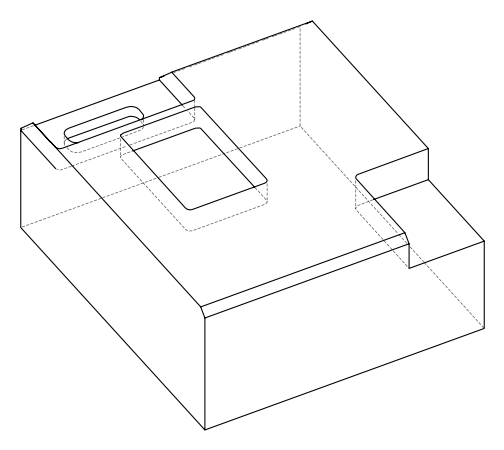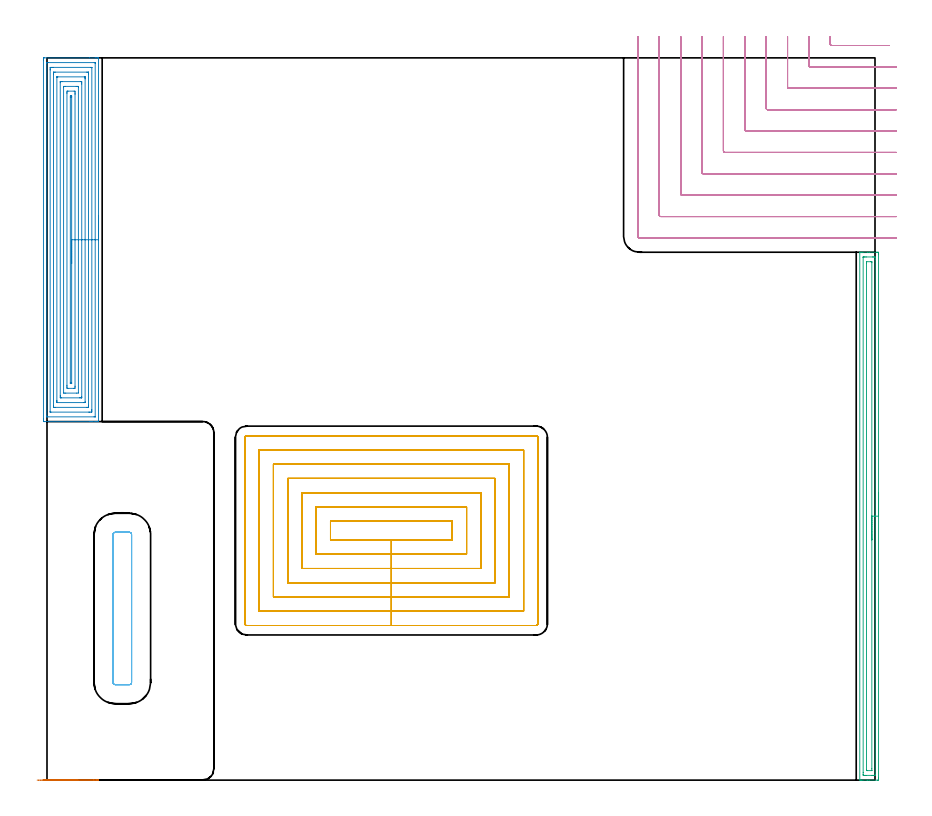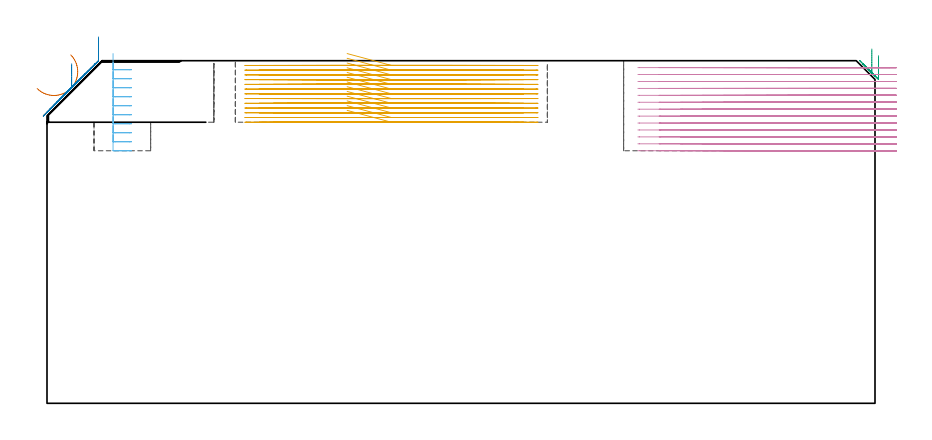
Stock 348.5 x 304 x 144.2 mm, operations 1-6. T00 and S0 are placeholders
(PLAN: 7 operations, 4 tool changes, 188.1 min)
(1 AREA_MILL | FG_CHAMFER_SURFACE | UGT0205_001 | 0.39 min | 2230 mm3)
(2 AREA_MILL_1 | FG_CHAMFER_SURFACE_1 | UGT0205_001 | 11.27 min | 43400 mm3)
(3 AREA_MILL_2 | FG_CHAMFER_SURFACE_2 | UGT0205_001 | 5.55 min | 7089 mm3)
(4 MILL_CORNER_NOTCH_RECTANGULAR | CORNER_NOTCH_RECTANGULAR | NXT0201_011 | Follow Part, ap 3, ae 75% | 32.56 min | 327506 mm3)
(5 MILL_RECTANGULAR_POCKET | POCKET_RECTANGULAR_STRAIGHT | NXT0201_009 | Follow Part, ap 2, ae 75% | 49.74 min | 298494 mm3)
(6 MILL_RECTANGULAR_POCKET_1 | POCKET_RECTANGULAR_STRAIGHT_1 | UGT0201_010 | Follow Part, ap 4, ae 75% | 3.94 min | 69637 mm3)
(7 MILL_SLOT | SLOT_PARTIAL_RECTANGULAR | NXT0201_009 | Follow Part, ap 2, ae 75% | 84.67 min | 221988 mm3)
(TOOL UGT0205_001 | Chamfer Mill 20 x 3 x 45 deg. | D20 FL50 Z2)
(TOOL NXT0201_011 | ENDMILL 12mm [2P460-1200-NA 1630] | D12 FL38 Z6)
(TOOL NXT0201_009 | ENDMILL 8mm [2P460-0800-NA 1630] | D8 FL26 Z6)
(TOOL UGT0201_010 | End Mill 16 mm | D16 FL22 Z2)
(OP 1 AREA_MILL)
G17 G21 G94 G90
T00 M6
G54
G17 G0 G90 X9.995 Y0.001 S1061 M3
G43 Z154.2 H0
Z146.636
G94 G1 X10.585 Z145.993 F250.
X11.116 Z145.301
X11.584 Z144.565
X11.987 Z143.791
X12.321 Z142.985
X12.583 Z142.153
X12.772 Z141.302
X12.886 Z140.437
X12.924 Z139.565
X12.886 Z138.694
X12.772 Z137.829
X12.583 Z136.977
X12.321 Z136.145
X11.987 Z135.339
X11.584 Z134.565
X11.116 Z133.829
X10.584 Z133.137
X9.995 Z132.494
X-1.197 Z121.302
X-1.351 Y0.011 Z121.148
X-1.356 Z121.143
X-1.482 Y0.05 Z121.018
X-1.599 Y0.096 Z120.9
X-1.09 Y0.1 Z121.409
X20.84 Z143.338
X21.652 Z144.149
X21.681 Y0.05 Z144.178
X21.67 Y0.031 Z144.167
X21.652 Y0.01 Z144.149
X21.39 Y0. Z143.887
X19.656 Z142.156
X9.995 Y0.001 Z132.494
X9.352 Z131.905
X8.66 Z131.374
X7.924 Z130.905
X7.15 Z130.502
X6.344 Z130.168
X5.512 Z129.906
X4.661 Z129.717
X3.796 Z129.603
X2.924 Z129.565
X2.052 Z129.603
X1.188 Z129.717
X0.336 Z129.906
X-0.496 Z130.168
X-1.302 Y0.002 Z130.502
X-2.076 Z130.905
X-2.812 Z131.374
X-3.504 Z131.905
X-4.147 Z132.494
G0 Z154.2
M5
M2
(OP 2 AREA_MILL_1)
G17 G21 G94 G90
T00 M6
G54
G17 G0 G90 X21.7 Y237.45 S1061 M3
G43 Z154.2 H0
G94 G1 Y237.412 Z153.328 F250.
Y237.298 Z152.463
Y237.109 Z151.612
Y236.847 Z150.78
Y236.513 Z149.974
Y236.11 Z149.2
Y235.642 Z148.464
Y235.11 Z147.772
Y234.521 Z147.129
Y233.878 Z146.539
Y233.186 Z146.008
Y232.45 Z145.54
Y231.676 Z145.137
Y230.87 Z144.803
Y230.038 Z144.541
Y229.187 Z144.352
Y228.322 Z144.238
Y227.45 Z144.2
Y151.071
X21.697 Y150.91 Z144.188
X21.672 Y150.908 Z144.163
X21.302 Y150.9 Z143.801
X20.972 Z143.471
X20.293 Z142.788
X19.068 Z141.565
X18.521 Z141.015
X17.908 Z140.403
X-0.98 Y150.901 Z121.518
X-1.195 Y150.903 Z121.302
X-1.492 Y150.908 Z121.006
X-1.495 Y150.999 Z121.003
X-1.499 Y151.518 Z121.001
X-1.5 Y152.042 Z121.
Y303.014
X-1.499 Y303.382 Z121.001
X-1.495 Y303.901 Z121.003
X-1.492 Y303.992 Z121.006
X-0.98 Y304. Z121.518
X17.908 Z140.403
X20.293 Z142.788
X20.972 Z143.471
X21.302 Z143.801
X21.672 Y303.993 Z144.163
X21.697 Y303.99 Z144.188
X21.7 Y303.829 Z144.2
Y227.45
X20.286 Z142.786
X20.285 Y153.083 Z142.785
X20.284 Y152.972 Z142.784
X20.281 Y152.919 Z142.781
X20.28 Y152.912 Z142.78
X20.262 Y152.908 Z142.762
X20.209 Y152.905 Z142.709
X19.808 Y152.9 Z142.308
X0.307 Z122.807
X0.052 Y152.903 Z122.552
X-0.057 Y152.907 Z122.443
X-0.075 Y152.909 Z122.425
X-0.079 Y152.923 Z122.421
X-0.082 Y152.974 Z122.418
X-0.084 Y153.082 Z122.416
X-0.086 Y153.297 Z122.414
X-0.085 Y301.817 Z122.415
X-0.084 Y301.928 Z122.416
X-0.081 Y301.982 Z122.419
X-0.08 Y301.988 Z122.42
X-0.062 Y301.992 Z122.438
X-0.009 Y301.996 Z122.491
X0.392 Y302. Z122.892
X19.893 Z142.393
X20.148 Y301.997 Z142.648
X20.257 Y301.992 Z142.757
X20.275 Y301.99 Z142.775
X20.279 Y301.977 Z142.779
X20.282 Y301.926 Z142.782
X20.284 Y301.818 Z142.784
X20.286 Y301.603 Z142.786
Y227.45
X18.871 Z141.371
Y155.984
X18.87 Y155.632 Z141.37
X18.866 Y155.091 Z141.366
X18.864 Y154.923 Z141.364
X18.702 Y154.908 Z141.202
X18.521 Y154.904 Z141.021
X17.823 Y154.9 Z140.323
X17.634 Z140.134
X1.679 Y154.901 Z124.179
X1.49 Y154.905 Z123.99
X1.364 Y154.91 Z123.864
X1.334 Y154.915 Z123.834
X1.333 Y154.931 Z123.833
X1.331 Y154.973 Z123.831
X1.329 Y155.091 Z123.829
Y298.916
Y299.268
X1.333 Y299.809 Z123.833
X1.335 Y299.977 Z123.835
X1.498 Y299.992 Z123.998
X1.679 Y299.996 Z124.179
X2.377 Y300. Z124.877
X2.566 Z125.066
X18.521 Y299.999 Z141.021
X18.71 Y299.995 Z141.21
X18.835 Y299.99 Z141.335
X18.866 Y299.985 Z141.366
X18.867 Y299.969 Z141.367
X18.869 Y299.927 Z141.369
X18.871 Y299.809 Z141.371
Y227.45
X17.457 Z139.957
Y157.771
X17.453 Y157.06 Z139.953
X17.45 Y156.955 Z139.95
X17.444 Y156.91 Z139.944
X17.395 Y156.908 Z139.895
X17.18 Y156.904 Z139.68
X16.748 Y156.9 Z139.248
X3.43 Z125.93
X3.014 Y156.904 Z125.514
X2.806 Y156.908 Z125.306
X2.758 Y156.91 Z125.258
X2.75 Y156.939 Z125.25
X2.748 Y157.003 Z125.248
X2.743 Y157.592 Z125.243
Y297.129
X2.747 Y297.84 Z125.247
X2.75 Y297.945 Z125.25
X2.756 Y297.99 Z125.256
X2.804 Y297.992 Z125.304
X3.02 Y297.996 Z125.52
X3.452 Y298. Z125.952
X16.77 Z139.27
X17.186 Y297.996 Z139.686
X17.394 Y297.992 Z139.894
X17.442 Y297.99 Z139.942
X17.45 Y297.961 Z139.95
X17.452 Y297.897 Z139.952
X17.457 Y297.308 Z139.957
Y227.45
X16.043 Z138.543
Y159.191
X16.042 Y159.069 Z138.542
X16.039 Y158.972 Z138.539
X16.036 Y158.914 Z138.536
X16.023 Y158.91 Z138.523
X15.861 Y158.904 Z138.361
X15.627 Y158.901 Z138.127
X4.339 Z126.839
X4.245 Y158.903 Z126.745
X4.189 Y158.908 Z126.689
X4.164 Y158.912 Z126.664
X4.162 Y159.008 Z126.662
X4.158 Y159.374 Z126.658
X4.157 Y159.558 Z126.657
Y159.741
Y295.709
X4.158 Y295.831 Z126.658
X4.161 Y295.928 Z126.661
X4.164 Y295.986 Z126.664
X4.177 Y295.99 Z126.677
X4.339 Y295.996 Z126.839
X4.573 Y296. Z127.073
X15.861 Y295.999 Z138.361
X15.955 Y295.997 Z138.455
X16.011 Y295.992 Z138.511
X16.036 Y295.988 Z138.536
X16.038 Y295.892 Z138.538
X16.042 Y295.526 Z138.542
X16.043 Y295.342 Z138.543
Y295.159
Y227.45
X14.629 Z137.129
X14.628 Y161.344 Z137.128
X14.626 Y161.072 Z137.126
X14.624 Y160.937 Z137.124
X14.622 Y160.912 Z137.122
X14.592 Y160.907 Z137.092
X14.527 Y160.902 Z137.027
X14.089 Y160.901 Z136.589
X13.643 Y160.9 Z136.143
X6.111 Y160.901 Z128.611
X5.661 Y160.904 Z128.161
X5.587 Y160.91 Z128.087
X5.578 Y160.988 Z128.078
X5.575 Y161.344 Z128.075
X5.572 Y161.888 Z128.072
Y293.556
X5.573 Y293.828 Z128.073
X5.576 Y293.963 Z128.076
X5.578 Y293.989 Z128.078
X5.608 Y293.993 Z128.108
X5.673 Y293.998 Z128.173
X6.111 Y294. Z128.611
X6.557 Z129.057
X14.089 Y293.999 Z136.589
X14.538 Y293.996 Z137.038
X14.613 Y293.99 Z137.113
X14.622 Y293.912 Z137.122
X14.625 Y293.556 Z137.125
X14.628 Y293.012 Z137.128
X14.629 Y227.45 Z137.129
X13.215 Z135.715
X13.214 Y163.119 Z135.714
X13.202 Y162.91 Z135.702
X12.544 Y162.901 Z135.044
X7.884 Y162.9 Z130.384
X7.223 Y162.903 Z129.723
X6.998 Y162.91 Z129.498
X6.986 Y163.131 Z129.486
Y163.143
Y291.781
X6.998 Y291.99 Z129.498
X7.656 Y291.999 Z130.156
X12.316 Y292. Z134.816
X12.976 Y291.997 Z135.476
X13.202 Y291.99 Z135.702
X13.214 Y291.769 Z135.714
Y291.757
X13.215 Y227.45 Z135.715
X11.8 Z134.3
Y165.811
X11.799 Y165.439 Z134.299
X11.793 Y164.917 Z134.293
X11.446 Y164.9 Z133.946
X11.43 Z133.93
X8.77 Y164.901 Z131.27
X8.407 Y164.917 Z130.907
X8.402 Y165.289 Z130.902
X8.4 Y165.811 Z130.9
X8.399 Y166.185 Z130.899
X8.4 Y289.089 Z130.9
X8.401 Y289.461 Z130.901
X8.406 Y289.983 Z130.906
X8.753 Y290. Z131.253
X8.77 Z131.27
X11.43 Y289.999 Z133.93
X11.793 Y289.983 Z134.293
X11.798 Y289.611 Z134.298
X11.8 Y289.089 Z134.3
Y288.715
Y227.45
X10.386 Z132.886
X10.385 Y167.157 Z132.885
X10.384 Y167.01 Z132.884
X10.381 Y166.937 Z132.881
X10.378 Y166.91 Z132.878
X10.343 Y166.905 Z132.843
X9.837 Y166.91 Z132.337
X9.82 Y166.919 Z132.32
X9.818 Y166.947 Z132.318
X9.816 Y167.017 Z132.316
X9.814 Y167.158 Z132.314
Y167.439
Y287.303
X9.817 Y287.88 Z132.317
X9.819 Y287.96 Z132.319
X9.821 Y287.99 Z132.321
X9.857 Y287.994 Z132.357
X10.363 Y287.99 Z132.863
X10.38 Y287.981 Z132.88
X10.382 Y287.953 Z132.882
X10.384 Y287.883 Z132.884
X10.386 Y287.742 Z132.886
Y287.461
Y227.45
Y226.578 Z132.924
Y225.714 Z133.038
Y224.862 Z133.227
Y224.03 Z133.489
Y223.224 Z133.823
Y222.45 Z134.226
Y221.714 Z134.695
Y221.022 Z135.226
Y220.379 Z135.815
Y219.79 Z136.458
Y219.259 Z137.15
Y218.79 Z137.886
Y218.387 Z138.66
Y218.053 Z139.466
Y217.791 Z140.298
Y217.602 Z141.15
Y217.488 Z142.015
Y217.45 Z142.886
G0 Z154.2
M5
M2
(OP 3 AREA_MILL_2)
G17 G21 G94 G90
T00 M6
G54
G17 G0 G90 X350. Y121.1 S1061 M3
G43 Z154.2 H0
Z146.3
G94 G1 Y121.062 Z145.428 F250.
Y120.948 Z144.563
Y120.759 Z143.712
Y120.497 Z142.88
Y120.163 Z142.074
Y119.76 Z141.3
Y119.291 Z140.564
Y118.76 Z139.872
Y118.171 Z139.229
Y117.528 Z138.64
Y116.836 Z138.108
Y116.1 Z137.64
Y115.326 Z137.237
Y114.52 Z136.903
Y113.688 Z136.641
Y112.836 Z136.452
Y111.972 Z136.338
Y111.1 Z136.3
Y1.044
X349.999 Y0.588 Z136.301
X349.995 Y0.157 Z136.303
X349.991 Y0.01 Z136.305
X349.57 Y0. Z136.727
X346.05 Z140.244
X345.452 Z140.846
X345.17 Z141.127
X343.41 Z142.885
X342.847 Z143.452
X342.53 Z143.769
X342.374 Y0.001 Z143.925
X342.106 Y0.01 Z144.193
X342.1 Y0.143 Z144.2
Y222.057
X342.106 Y222.19 Z144.193
X342.376 Y222.2 Z143.923
X342.847 Z143.452
X343.41 Z142.885
X345.452 Z140.846
X346.047 Z140.247
X349.271 Z137.026
X349.57 Y222.196 Z136.727
X349.991 Y222.19 Z136.306
X349.995 Y222.042 Z136.303
X349.999 Y221.612 Z136.301
X350. Y221.176 Z136.3
Y111.1
X348.586 Z137.714
X348.585 Y2.174 Z137.715
X348.584 Y2.076 Z137.716
X348.582 Y2.028 Z137.718
X348.58 Y2.012 Z137.72
X348.541 Y2.01 Z137.759
X348.174 Y2.002 Z138.126
X347.81 Y2. Z138.49
X347.296 Z139.004
X344.656 Z141.644
X344.29 Y2.001 Z142.01
X343.773 Y2.004 Z142.527
X343.598 Y2.01 Z142.702
X343.521 Y2.026 Z142.779
X343.516 Y2.263 Z142.784
X343.515 Y2.371 Z142.785
X343.514 Y3.156 Z142.786
X343.515 Y220.026 Z142.785
X343.516 Y220.124 Z142.784
X343.519 Y220.172 Z142.781
X343.52 Y220.188 Z142.78
X343.559 Y220.19 Z142.741
X343.926 Y220.198 Z142.374
X344.29 Y220.199 Z142.01
X344.804 Y220.2 Z141.496
X347.444 Z138.856
X347.81 Y220.199 Z138.49
X348.327 Y220.196 Z137.973
X348.502 Y220.19 Z137.798
X348.579 Y220.174 Z137.721
X348.584 Y219.937 Z137.716
X348.585 Y219.829 Z137.715
X348.586 Y219.043 Z137.714
Y111.1
X347.172 Z139.128
Y4.8
X347.169 Y4.153 Z139.131
X347.167 Y4.032 Z139.133
X347.165 Y4.01 Z139.135
X347.131 Y4.005 Z139.169
X347.08 Y4.001 Z139.22
X345.321 Y4. Z140.979
X345.17 Y4.003 Z141.13
X345.019 Y4.009 Z141.281
X344.935 Y4.016 Z141.365
X344.932 Y4.072 Z141.368
X344.93 Y4.153 Z141.37
X344.929 Y4.398 Z141.371
Y217.4
X344.931 Y218.047 Z141.369
X344.933 Y218.168 Z141.367
X344.935 Y218.19 Z141.365
X344.969 Y218.195 Z141.331
X345.02 Y218.199 Z141.28
X346.779 Y218.2 Z139.521
X346.93 Y218.197 Z139.37
X347.081 Y218.19 Z139.219
X347.165 Y218.184 Z139.135
X347.168 Y218.128 Z139.132
X347.17 Y218.047 Z139.13
X347.171 Y217.802 Z139.129
X347.172 Y111.1 Z139.128
Y110.228 Z139.166
Y109.363 Z139.28
Y108.512 Z139.469
Y107.68 Z139.731
Y106.874 Z140.065
Y106.1 Z140.468
Y105.364 Z140.937
Y104.672 Z141.468
Y104.029 Z142.057
Y103.44 Z142.701
Y102.908 Z143.393
Y102.44 Z144.128
Y102.037 Z144.902
Y101.703 Z145.708
Y101.441 Z146.54
Y101.252 Z147.392
Y101.138 Z148.257
Y101.1 Z149.128
G0 Z154.2
M5
M2
(OP 4 MILL_CORNER_NOTCH_RECTANGULAR)
G17 G21 G94 G90
T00 M6
G54
G17 G0 G90 X329.7 Y313. S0 M3
G43 Z154.2 H1
Z141.285
G94 G1 Y310. F250.
Y309.794 F500.
G3 X330.294 Y309.2 R0.6
G1 X351.493
X354.493 F250.
G0 Z154.2
X320.7 Y313.
Z141.285
G1 Y310.
Y300.795 F500.
G3 X321.295 Y300.2 R0.6
G1 X330.294
X354.5
X357.5 F250.
G0 Z154.2
X311.7 Y313.
Z141.285
G1 Y310.
Y291.795 F500.
G3 X312.295 Y291.2 R0.6
G1 X321.295
X354.5
X357.5 F250.
G0 Z154.2
X302.7 Y313.
Z141.285
G1 Y310.
Y282.795 F500.
G3 X303.295 Y282.2 R0.6
G1 X312.295
X354.5
X357.5 F250.
G0 Z154.2
X293.7 Y313.
Z141.285
G1 Y310.
Y273.796 F500.
G3 X294.296 Y273.2 R0.6
G1 X303.295
X354.5
X357.5 Y273.199 F250.
G0 Z154.2
X284.7 Y313.
Z141.285
G1 Y310.
Y264.796 F500.
G3 X285.296 Y264.2 R0.6
G1 X294.296
X354.5
X357.5 Y264.199 F250.
G0 Z154.2
X275.7 Y313.
Z141.285
G1 Y310.
Y255.796 F500.
G3 X276.296 Y255.2 R0.6
G1 X285.296
X354.5
X357.5 Y255.199 F250.
G0 Z154.2
X266.7 Y313.
Z141.285
G1 Y310.
Y246.796 F500.
G3 X267.296 Y246.2 R0.6
G1 X276.296
X354.5
X357.5 Y246.199 F250.
G0 Z154.2
X257.7 Y313.
Z141.285
G1 Y310.
Y237.797 F500.
G3 X258.297 Y237.2 R0.6
G1 X267.296
X354.5
X357.5 Y237.197 F250.
G0 Z154.2
X248.7 Y313.
Z141.285
G1 Y310.
Y228.9 F500.
G3 X249.4 Y228.2 R0.7
G1 X354.492
X357.492 F250.
G0 Z154.2
X329.7 Y313.
Z138.369
G1 Y310.
Y309.794 F500.
G3 X330.294 Y309.2 R0.6
G1 X351.493
X354.493 F250.
G0 Z154.2
X320.7 Y313.
Z138.369
G1 Y310.
Y300.795 F500.
G3 X321.295 Y300.2 R0.6
G1 X354.5
X357.5 F250.
G0 Z154.2
X311.7 Y313.
Z138.369
G1 Y310.
Y291.795 F500.
G3 X312.295 Y291.2 R0.6
G1 X354.5
X357.5 F250.
G0 Z154.2
X302.7 Y313.
Z138.369
G1 Y310.
Y282.795 F500.
G3 X303.295 Y282.2 R0.6
G1 X354.5
X357.5 F250.
G0 Z154.2
X293.7 Y313.
Z138.369
G1 Y310.
Y273.796 F500.
G3 X294.296 Y273.2 R0.6
G1 X354.5
X357.5 F250.
G0 Z154.2
X284.7 Y313.
Z138.369
G1 Y310.
Y264.796 F500.
G3 X285.296 Y264.2 R0.6
G1 X354.5
X357.5 F250.
G0 Z154.2
X275.7 Y313.
Z138.369
G1 Y310.
Y255.796 F500.
G3 X276.296 Y255.2 R0.6
G1 X354.5
X357.5 F250.
G0 Z154.2
X266.7 Y313.
Z138.369
G1 Y310.
Y246.796 F500.
G3 X267.296 Y246.2 R0.6
G1 X354.5
X357.5 F250.
G0 Z154.2
X257.7 Y313.
Z138.369
G1 Y310.
Y237.797 F500.
G3 X258.297 Y237.2 R0.6
G1 X354.5
X357.5 F250.
G0 Z154.2
X248.7 Y313.
Z138.369
G1 Y310.
Y228.9 F500.
G3 X249.4 Y228.2 R0.7
G1 X354.5
X357.5 F250.
G0 Z154.2
X329.7 Y313.
Z135.454
G1 Y310.
Y309.794 F500.
G3 X330.294 Y309.2 R0.6
G1 X351.493
X354.493 F250.
G0 Z154.2
X320.7 Y313.
Z135.454
G1 Y310.
Y300.795 F500.
G3 X321.295 Y300.2 R0.6
G1 X354.5
X357.5 F250.
G0 Z154.2
X311.7 Y313.
Z135.454
G1 Y310.
Y291.795 F500.
G3 X312.295 Y291.2 R0.6
G1 X354.5
X357.5 F250.
G0 Z154.2
X302.7 Y313.
Z135.454
G1 Y310.
Y282.795 F500.
G3 X303.295 Y282.2 R0.6
G1 X354.5
X357.5 F250.
G0 Z154.2
X293.7 Y313.
Z135.454
G1 Y310.
Y273.796 F500.
G3 X294.296 Y273.2 R0.6
G1 X354.5
X357.5 F250.
G0 Z154.2
X284.7 Y313.
Z135.454
G1 Y310.
Y264.796 F500.
G3 X285.296 Y264.2 R0.6
G1 X354.5
X357.5 F250.
G0 Z154.2
X275.7 Y313.
Z135.454
G1 Y310.
Y255.796 F500.
G3 X276.296 Y255.2 R0.6
G1 X354.5
X357.5 F250.
G0 Z154.2
X266.7 Y313.
Z135.454
G1 Y310.
Y246.796 F500.
G3 X267.296 Y246.2 R0.6
G1 X354.5
X357.5 F250.
G0 Z154.2
X257.7 Y313.
Z135.454
G1 Y310.
Y237.797 F500.
G3 X258.297 Y237.2 R0.6
G1 X354.5
X357.5 F250.
G0 Z154.2
X248.7 Y313.
Z135.454
G1 Y310.
Y228.9 F500.
G3 X249.4 Y228.2 R0.7
G1 X354.5
X357.5 F250.
G0 Z154.2
X329.7 Y313.
Z132.538
G1 Y310.
Y309.794 F500.
G3 X330.294 Y309.2 R0.6
G1 X351.493
X354.493 F250.
G0 Z154.2
X320.7 Y313.
Z132.538
G1 Y310.
Y300.795 F500.
G3 X321.295 Y300.2 R0.6
G1 X354.5
X357.5 F250.
G0 Z154.2
X311.7 Y313.
Z132.538
G1 Y310.
Y291.795 F500.
G3 X312.295 Y291.2 R0.6
G1 X354.5
X357.5 F250.
G0 Z154.2
X302.7 Y313.
Z132.538
G1 Y310.
Y282.795 F500.
G3 X303.295 Y282.2 R0.6
G1 X354.5
X357.5 F250.
G0 Z154.2
X293.7 Y313.
Z132.538
G1 Y310.
Y273.796 F500.
G3 X294.296 Y273.2 R0.6
G1 X354.5
X357.5 F250.
G0 Z154.2
X284.7 Y313.
Z132.538
G1 Y310.
Y264.796 F500.
G3 X285.296 Y264.2 R0.6
G1 X354.5
X357.5 F250.
G0 Z154.2
X275.7 Y313.
Z132.538
G1 Y310.
Y255.796 F500.
G3 X276.296 Y255.2 R0.6
G1 X354.5
X357.5 F250.
G0 Z154.2
X266.7 Y313.
Z132.538
G1 Y310.
Y246.796 F500.
G3 X267.296 Y246.2 R0.6
G1 X354.5
X357.5 F250.
G0 Z154.2
X257.7 Y313.
Z132.538
G1 Y310.
Y237.797 F500.
G3 X258.297 Y237.2 R0.6
G1 X354.5
X357.5 F250.
G0 Z154.2
X248.7 Y313.
Z132.538
G1 Y310.
Y228.9 F500.
G3 X249.4 Y228.2 R0.7
G1 X354.5
X357.5 F250.
G0 Z154.2
X329.7 Y313.
Z129.623
G1 Y310.
Y309.794 F500.
G3 X330.294 Y309.2 R0.6
G1 X351.493
X354.493 F250.
G0 Z154.2
X320.7 Y313.
Z129.623
G1 Y310.
Y300.795 F500.
G3 X321.295 Y300.2 R0.6
G1 X354.5
X357.5 F250.
G0 Z154.2
X311.7 Y313.
Z129.623
G1 Y310.
Y291.795 F500.
G3 X312.295 Y291.2 R0.6
G1 X354.5
X357.5 F250.
G0 Z154.2
X302.7 Y313.
Z129.623
G1 Y310.
Y282.795 F500.
G3 X303.295 Y282.2 R0.6
G1 X354.5
X357.5 F250.
G0 Z154.2
X293.7 Y313.
Z129.623
G1 Y310.
Y273.796 F500.
G3 X294.296 Y273.2 R0.6
G1 X354.5
X357.5 F250.
G0 Z154.2
X284.7 Y313.
Z129.623
G1 Y310.
Y264.796 F500.
G3 X285.296 Y264.2 R0.6
G1 X354.5
X357.5 F250.
G0 Z154.2
X275.7 Y313.
Z129.623
G1 Y310.
Y255.796 F500.
G3 X276.296 Y255.2 R0.6
G1 X354.5
X357.5 F250.
G0 Z154.2
X266.7 Y313.
Z129.623
G1 Y310.
Y246.796 F500.
G3 X267.296 Y246.2 R0.6
G1 X354.5
X357.5 F250.
G0 Z154.2
X257.7 Y313.
Z129.623
G1 Y310.
Y237.797 F500.
G3 X258.297 Y237.2 R0.6
G1 X354.5
X357.5 F250.
G0 Z154.2
X248.7 Y313.
Z129.623
G1 Y310.
Y228.9 F500.
G3 X249.4 Y228.2 R0.7
G1 X354.5
X357.5 F250.
G0 Z154.2
X329.7 Y313.
Z126.708
G1 Y310.
Y309.794 F500.
G3 X330.294 Y309.2 R0.6
G1 X351.493
X354.493 F250.
G0 Z154.2
X320.7 Y313.
Z126.708
G1 Y310.
Y300.795 F500.
G3 X321.295 Y300.2 R0.6
G1 X354.5
X357.5 F250.
G0 Z154.2
X311.7 Y313.
Z126.708
G1 Y310.
Y291.795 F500.
G3 X312.295 Y291.2 R0.6
G1 X354.5
X357.5 F250.
G0 Z154.2
X302.7 Y313.
Z126.708
G1 Y310.
Y282.795 F500.
G3 X303.295 Y282.2 R0.6
G1 X354.5
X357.5 F250.
G0 Z154.2
X293.7 Y313.
Z126.708
G1 Y310.
Y273.796 F500.
G3 X294.296 Y273.2 R0.6
G1 X354.5
X357.5 F250.
G0 Z154.2
X284.7 Y313.
Z126.708
G1 Y310.
Y264.796 F500.
G3 X285.296 Y264.2 R0.6
G1 X354.5
X357.5 F250.
G0 Z154.2
X275.7 Y313.
Z126.708
G1 Y310.
Y255.796 F500.
G3 X276.296 Y255.2 R0.6
G1 X354.5
X357.5 F250.
G0 Z154.2
X266.7 Y313.
Z126.708
G1 Y310.
Y246.796 F500.
G3 X267.296 Y246.2 R0.6
G1 X354.5
X357.5 F250.
G0 Z154.2
X257.7 Y313.
Z126.708
G1 Y310.
Y237.797 F500.
G3 X258.297 Y237.2 R0.6
G1 X354.5
X357.5 F250.
G0 Z154.2
X248.7 Y313.
Z126.708
G1 Y310.
Y228.9 F500.
G3 X249.4 Y228.2 R0.7
G1 X354.5
X357.5 F250.
G0 Z154.2
X329.7 Y313.
Z123.792
G1 Y310.
Y309.794 F500.
G3 X330.294 Y309.2 R0.6
G1 X351.493
X354.493 F250.
G0 Z154.2
X320.7 Y313.
Z123.792
G1 Y310.
Y300.795 F500.
G3 X321.295 Y300.2 R0.6
G1 X354.5
X357.5 F250.
G0 Z154.2
X311.7 Y313.
Z123.792
G1 Y310.
Y291.795 F500.
G3 X312.295 Y291.2 R0.6
G1 X354.5
X357.5 F250.
G0 Z154.2
X302.7 Y313.
Z123.792
G1 Y310.
Y282.795 F500.
G3 X303.295 Y282.2 R0.6
G1 X354.5
X357.5 F250.
G0 Z154.2
X293.7 Y313.
Z123.792
G1 Y310.
Y273.796 F500.
G3 X294.296 Y273.2 R0.6
G1 X354.5
X357.5 F250.
G0 Z154.2
X284.7 Y313.
Z123.792
G1 Y310.
Y264.796 F500.
G3 X285.296 Y264.2 R0.6
G1 X354.5
X357.5 F250.
G0 Z154.2
X275.7 Y313.
Z123.792
G1 Y310.
Y255.796 F500.
G3 X276.296 Y255.2 R0.6
G1 X354.5
X357.5 F250.
G0 Z154.2
X266.7 Y313.
Z123.792
G1 Y310.
Y246.796 F500.
G3 X267.296 Y246.2 R0.6
G1 X354.5
X357.5 F250.
G0 Z154.2
X257.7 Y313.
Z123.792
G1 Y310.
Y237.797 F500.
G3 X258.297 Y237.2 R0.6
G1 X354.5
X357.5 F250.
G0 Z154.2
X248.7 Y313.
Z123.792
G1 Y310.
Y228.9 F500.
G3 X249.4 Y228.2 R0.7
G1 X354.5
X357.5 F250.
G0 Z154.2
X329.7 Y313.
Z120.877
G1 Y310.
Y309.794 F500.
G3 X330.294 Y309.2 R0.6
G1 X351.493
X354.493 F250.
G0 Z154.2
X320.7 Y313.
Z120.877
G1 Y310.
Y300.795 F500.
G3 X321.295 Y300.2 R0.6
G1 X354.5
X357.5 F250.
G0 Z154.2
X311.7 Y313.
Z120.877
G1 Y310.
Y291.795 F500.
G3 X312.295 Y291.2 R0.6
G1 X354.5
X357.5 F250.
G0 Z154.2
X302.7 Y313.
Z120.877
G1 Y310.
Y282.795 F500.
G3 X303.295 Y282.2 R0.6
G1 X354.5
X357.5 F250.
G0 Z154.2
X293.7 Y313.
Z120.877
G1 Y310.
Y273.796 F500.
G3 X294.296 Y273.2 R0.6
G1 X354.5
X357.5 F250.
G0 Z154.2
X284.7 Y313.
Z120.877
G1 Y310.
Y264.796 F500.
G3 X285.296 Y264.2 R0.6
G1 X354.5
X357.5 F250.
G0 Z154.2
X275.7 Y313.
Z120.877
G1 Y310.
Y255.796 F500.
G3 X276.296 Y255.2 R0.6
G1 X354.5
X357.5 F250.
G0 Z154.2
X266.7 Y313.
Z120.877
G1 Y310.
Y246.796 F500.
G3 X267.296 Y246.2 R0.6
G1 X354.5
X357.5 F250.
G0 Z154.2
X257.7 Y313.
Z120.877
G1 Y310.
Y237.797 F500.
G3 X258.297 Y237.2 R0.6
G1 X354.5
X357.5 F250.
G0 Z154.2
X248.7 Y313.
Z120.877
G1 Y310.
Y228.9 F500.
G3 X249.4 Y228.2 R0.7
G1 X354.5
X357.5 F250.
G0 Z154.2
X329.7 Y313.
Z117.962
G1 Y310.
Y309.794 F500.
G3 X330.294 Y309.2 R0.6
G1 X351.493
X354.493 F250.
G0 Z154.2
X320.7 Y313.
Z117.962
G1 Y310.
Y300.795 F500.
G3 X321.295 Y300.2 R0.6
G1 X354.5
X357.5 F250.
G0 Z154.2
X311.7 Y313.
Z117.962
G1 Y310.
Y291.795 F500.
G3 X312.295 Y291.2 R0.6
G1 X354.5
X357.5 F250.
G0 Z154.2
X302.7 Y313.
Z117.962
G1 Y310.
Y282.795 F500.
G3 X303.295 Y282.2 R0.6
G1 X354.5
X357.5 F250.
G0 Z154.2
X293.7 Y313.
Z117.962
G1 Y310.
Y273.796 F500.
G3 X294.296 Y273.2 R0.6
G1 X354.5
X357.5 F250.
G0 Z154.2
X284.7 Y313.
Z117.962
G1 Y310.
Y264.796 F500.
G3 X285.296 Y264.2 R0.6
G1 X354.5
X357.5 F250.
G0 Z154.2
X275.7 Y313.
Z117.962
G1 Y310.
Y255.796 F500.
G3 X276.296 Y255.2 R0.6
G1 X354.5
X357.5 F250.
G0 Z154.2
X266.7 Y313.
Z117.962
G1 Y310.
Y246.796 F500.
G3 X267.296 Y246.2 R0.6
G1 X354.5
X357.5 F250.
G0 Z154.2
X257.7 Y313.
Z117.962
G1 Y310.
Y237.797 F500.
G3 X258.297 Y237.2 R0.6
G1 X354.5
X357.5 F250.
G0 Z154.2
X248.7 Y313.
Z117.962
G1 Y310.
Y228.9 F500.
G3 X249.4 Y228.2 R0.7
G1 X354.5
X357.5 F250.
G0 Z154.2
X329.7 Y313.
Z115.046
G1 Y310.
Y309.794 F500.
G3 X330.294 Y309.2 R0.6
G1 X351.493
X354.493 F250.
G0 Z154.2
X320.7 Y313.
Z115.046
G1 Y310.
Y300.795 F500.
G3 X321.295 Y300.2 R0.6
G1 X354.5
X357.5 F250.
G0 Z154.2
X311.7 Y313.
Z115.046
G1 Y310.
Y291.795 F500.
G3 X312.295 Y291.2 R0.6
G1 X354.5
X357.5 F250.
G0 Z154.2
X302.7 Y313.
Z115.046
G1 Y310.
Y282.795 F500.
G3 X303.295 Y282.2 R0.6
G1 X354.5
X357.5 F250.
G0 Z154.2
X293.7 Y313.
Z115.046
G1 Y310.
Y273.796 F500.
G3 X294.296 Y273.2 R0.6
G1 X354.5
X357.5 F250.
G0 Z154.2
X284.7 Y313.
Z115.046
G1 Y310.
Y264.796 F500.
G3 X285.296 Y264.2 R0.6
G1 X354.5
X357.5 F250.
G0 Z154.2
X275.7 Y313.
Z115.046
G1 Y310.
Y255.796 F500.
G3 X276.296 Y255.2 R0.6
G1 X354.5
X357.5 F250.
G0 Z154.2
X266.7 Y313.
Z115.046
G1 Y310.
Y246.796 F500.
G3 X267.296 Y246.2 R0.6
G1 X354.5
X357.5 F250.
G0 Z154.2
X257.7 Y313.
Z115.046
G1 Y310.
Y237.797 F500.
G3 X258.297 Y237.2 R0.6
G1 X354.5
X357.5 F250.
G0 Z154.2
X248.7 Y313.
Z115.046
G1 Y310.
Y228.9 F500.
G3 X249.4 Y228.2 R0.7
G1 X354.5
X357.5 F250.
G0 Z154.2
X329.7 Y313.
Z112.131
G1 Y310.
Y309.794 F500.
G3 X330.294 Y309.2 R0.6
G1 X351.493
X354.493 F250.
G0 Z154.2
X320.7 Y313.
Z112.131
G1 Y310.
Y300.795 F500.
G3 X321.295 Y300.2 R0.6
G1 X354.5
X357.5 F250.
G0 Z154.2
X311.7 Y313.
Z112.131
G1 Y310.
Y291.795 F500.
G3 X312.295 Y291.2 R0.6
G1 X354.5
X357.5 F250.
G0 Z154.2
X302.7 Y313.
Z112.131
G1 Y310.
Y282.795 F500.
G3 X303.295 Y282.2 R0.6
G1 X354.5
X357.5 F250.
G0 Z154.2
X293.7 Y313.
Z112.131
G1 Y310.
Y273.796 F500.
G3 X294.296 Y273.2 R0.6
G1 X354.5
X357.5 F250.
G0 Z154.2
X284.7 Y313.
Z112.131
G1 Y310.
Y264.796 F500.
G3 X285.296 Y264.2 R0.6
G1 X354.5
X357.5 F250.
G0 Z154.2
X275.7 Y313.
Z112.131
G1 Y310.
Y255.796 F500.
G3 X276.296 Y255.2 R0.6
G1 X354.5
X357.5 F250.
G0 Z154.2
X266.7 Y313.
Z112.131
G1 Y310.
Y246.796 F500.
G3 X267.296 Y246.2 R0.6
G1 X354.5
X357.5 F250.
G0 Z154.2
X257.7 Y313.
Z112.131
G1 Y310.
Y237.797 F500.
G3 X258.297 Y237.2 R0.6
G1 X354.5
X357.5 F250.
G0 Z154.2
X248.7 Y313.
Z112.131
G1 Y310.
Y228.9 F500.
G3 X249.4 Y228.2 R0.7
G1 X354.5
X357.5 F250.
G0 Z154.2
X329.7 Y313.
Z109.215
G1 Y310.
Y309.794 F500.
G3 X330.294 Y309.2 R0.6
G1 X351.493
X354.493 F250.
G0 Z154.2
X320.7 Y313.
Z109.215
G1 Y310.
Y300.795 F500.
G3 X321.295 Y300.2 R0.6
G1 X354.5
X357.5 F250.
G0 Z154.2
X311.7 Y313.
Z109.215
G1 Y310.
Y291.795 F500.
G3 X312.295 Y291.2 R0.6
G1 X354.5
X357.5 F250.
G0 Z154.2
X302.7 Y313.
Z109.215
G1 Y310.
Y282.795 F500.
G3 X303.295 Y282.2 R0.6
G1 X354.5
X357.5 F250.
G0 Z154.2
X293.7 Y313.
Z109.215
G1 Y310.
Y273.796 F500.
G3 X294.296 Y273.2 R0.6
G1 X354.5
X357.5 F250.
G0 Z154.2
X284.7 Y313.
Z109.215
G1 Y310.
Y264.796 F500.
G3 X285.296 Y264.2 R0.6
G1 X354.5
X357.5 F250.
G0 Z154.2
X275.7 Y313.
Z109.215
G1 Y310.
Y255.796 F500.
G3 X276.296 Y255.2 R0.6
G1 X354.5
X357.5 F250.
G0 Z154.2
X266.7 Y313.
Z109.215
G1 Y310.
Y246.796 F500.
G3 X267.296 Y246.2 R0.6
G1 X354.5
X357.5 F250.
G0 Z154.2
X257.7 Y313.
Z109.215
G1 Y310.
Y237.797 F500.
G3 X258.297 Y237.2 R0.6
G1 X354.5
X357.5 F250.
G0 Z154.2
X248.7 Y313.
Z109.215
G1 Y310.
Y228.9 F500.
G3 X249.4 Y228.2 R0.7
G1 X354.5
X357.5 F250.
G0 Z154.2
X329.7 Y313.
Z106.3
G1 Y310.
Y309.794 F500.
G3 X330.294 Y309.2 R0.6
G1 X351.493
X354.493 F250.
G0 Z154.2
X320.7 Y313.
Z106.3
G1 Y310.
Y300.795 F500.
G3 X321.295 Y300.2 R0.6
G1 X354.5
X357.5 F250.
G0 Z154.2
X311.7 Y313.
Z106.3
G1 Y310.
Y291.795 F500.
G3 X312.295 Y291.2 R0.6
G1 X354.5
X357.5 F250.
G0 Z154.2
X302.7 Y313.
Z106.3
G1 Y310.
Y282.795 F500.
G3 X303.295 Y282.2 R0.6
G1 X354.5
X357.5 F250.
G0 Z154.2
X293.7 Y313.
Z106.3
G1 Y310.
Y273.796 F500.
G3 X294.296 Y273.2 R0.6
G1 X354.5
X357.5 F250.
G0 Z154.2
X284.7 Y313.
Z106.3
G1 Y310.
Y264.796 F500.
G3 X285.296 Y264.2 R0.6
G1 X354.5
X357.5 F250.
G0 Z154.2
X275.7 Y313.
Z106.3
G1 Y310.
Y255.796 F500.
G3 X276.296 Y255.2 R0.6
G1 X354.5
X357.5 F250.
G0 Z154.2
X266.7 Y313.
Z106.3
G1 Y310.
Y246.796 F500.
G3 X267.296 Y246.2 R0.6
G1 X354.5
X357.5 F250.
G0 Z154.2
X257.7 Y313.
Z106.3
G1 Y310.
Y237.797 F500.
G3 X258.297 Y237.2 R0.6
G1 X354.5
X357.5 F250.
G0 Z154.2
X248.7 Y313.
Z106.3
G1 Y310.
Y228.9 F500.
G3 X249.4 Y228.2 R0.7
G1 X354.5
X357.5 F250.
G0 Z154.2
M5
M2
(OP 5 MILL_RECTANGULAR_POCKET)
G17 G21 G94 G90
T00 M6
G54
G17 G0 G90 X126.318 Y101.1 S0 M3
G43 Z154.2 H1
Z147.2
G94 G1 X144.95 Z142.208 F250.
X170.6 F500.
Y109.
X119.3
Y101.1
X144.95
Y95.1
X176.6
Y115.
X113.3
Y95.1
X144.95
Y89.1
X182.6
Y121.
X107.3
Y89.1
X144.95
Y83.1
X188.6
Y127.
X101.3
Y83.1
X144.95
Y77.1
X194.6
Y133.
X95.3
Y77.1
X144.95
Y71.1
X200.6
Y139.
X89.3
Y71.1
X144.95
Y65.1
X205.9
G3 X206.6 Y65.8 R0.7
G1 Y144.3
G3 X205.9 Y145. R0.7
G1 X84.
G3 X83.3 Y144.3 R0.7
G1 Y65.8
G3 X84. Y65.1 R0.7
G1 X144.95
X145.95
G0 X126.318 Y101.1 Z145.208
G1 X144.95 Z140.215 F250.
X170.6 F500.
Y109.
X119.3
Y101.1
X144.95
Y95.1
X176.6
Y115.
X113.3
Y95.1
X144.95
Y89.1
X182.6
Y121.
X107.3
Y89.1
X144.95
Y83.1
X188.6
Y127.
X101.3
Y83.1
X144.95
Y77.1
X194.6
Y133.
X95.3
Y77.1
X144.95
Y71.1
X200.6
Y139.
X89.3
Y71.1
X144.95
Y65.1
X205.9
G3 X206.6 Y65.8 R0.7
G1 Y144.3
G3 X205.9 Y145. R0.7
G1 X84.
G3 X83.3 Y144.3 R0.7
G1 Y65.8
G3 X84. Y65.1 R0.7
G1 X144.95
X145.95
G0 X126.318 Y101.1 Z143.215
G1 X144.95 Z138.223 F250.
X170.6 F500.
Y109.
X119.3
Y101.1
X144.95
Y95.1
X176.6
Y115.
X113.3
Y95.1
X144.95
Y89.1
X182.6
Y121.
X107.3
Y89.1
X144.95
Y83.1
X188.6
Y127.
X101.3
Y83.1
X144.95
Y77.1
X194.6
Y133.
X95.3
Y77.1
X144.95
Y71.1
X200.6
Y139.
X89.3
Y71.1
X144.95
Y65.1
X205.9
G3 X206.6 Y65.8 R0.7
G1 Y144.3
G3 X205.9 Y145. R0.7
G1 X84.
G3 X83.3 Y144.3 R0.7
G1 Y65.8
G3 X84. Y65.1 R0.7
G1 X144.95
X145.95
G0 X126.318 Y101.1 Z141.223
G1 X144.95 Z136.231 F250.
X170.6 F500.
Y109.
X119.3
Y101.1
X144.95
Y95.1
X176.6
Y115.
X113.3
Y95.1
X144.95
Y89.1
X182.6
Y121.
X107.3
Y89.1
X144.95
Y83.1
X188.6
Y127.
X101.3
Y83.1
X144.95
Y77.1
X194.6
Y133.
X95.3
Y77.1
X144.95
Y71.1
X200.6
Y139.
X89.3
Y71.1
X144.95
Y65.1
X205.9
G3 X206.6 Y65.8 R0.7
G1 Y144.3
G3 X205.9 Y145. R0.7
G1 X84.
G3 X83.3 Y144.3 R0.7
G1 Y65.8
G3 X84. Y65.1 R0.7
G1 X144.95
X145.95
G0 X126.318 Y101.1 Z139.231
G1 X144.95 Z134.238 F250.
X170.6 F500.
Y109.
X119.3
Y101.1
X144.95
Y95.1
X176.6
Y115.
X113.3
Y95.1
X144.95
Y89.1
X182.6
Y121.
X107.3
Y89.1
X144.95
Y83.1
X188.6
Y127.
X101.3
Y83.1
X144.95
Y77.1
X194.6
Y133.
X95.3
Y77.1
X144.95
Y71.1
X200.6
Y139.
X89.3
Y71.1
X144.95
Y65.1
X205.9
G3 X206.6 Y65.8 R0.7
G1 Y144.3
G3 X205.9 Y145. R0.7
G1 X84.
G3 X83.3 Y144.3 R0.7
G1 Y65.8
G3 X84. Y65.1 R0.7
G1 X144.95
X145.95
G0 X126.318 Y101.1 Z137.238
G1 X144.95 Z132.246 F250.
X170.6 F500.
Y109.
X119.3
Y101.1
X144.95
Y95.1
X176.6
Y115.
X113.3
Y95.1
X144.95
Y89.1
X182.6
Y121.
X107.3
Y89.1
X144.95
Y83.1
X188.6
Y127.
X101.3
Y83.1
X144.95
Y77.1
X194.6
Y133.
X95.3
Y77.1
X144.95
Y71.1
X200.6
Y139.
X89.3
Y71.1
X144.95
Y65.1
X205.9
G3 X206.6 Y65.8 R0.7
G1 Y144.3
G3 X205.9 Y145. R0.7
G1 X84.
G3 X83.3 Y144.3 R0.7
G1 Y65.8
G3 X84. Y65.1 R0.7
G1 X144.95
X145.95
G0 X126.318 Y101.1 Z135.246
G1 X144.95 Z130.254 F250.
X170.6 F500.
Y109.
X119.3
Y101.1
X144.95
Y95.1
X176.6
Y115.
X113.3
Y95.1
X144.95
Y89.1
X182.6
Y121.
X107.3
Y89.1
X144.95
Y83.1
X188.6
Y127.
X101.3
Y83.1
X144.95
Y77.1
X194.6
Y133.
X95.3
Y77.1
X144.95
Y71.1
X200.6
Y139.
X89.3
Y71.1
X144.95
Y65.1
X205.9
G3 X206.6 Y65.8 R0.7
G1 Y144.3
G3 X205.9 Y145. R0.7
G1 X84.
G3 X83.3 Y144.3 R0.7
G1 Y65.8
G3 X84. Y65.1 R0.7
G1 X144.95
X145.95
G0 X126.318 Y101.1 Z133.254
G1 X144.95 Z128.261 F250.
X170.6 F500.
Y109.
X119.3
Y101.1
X144.95
Y95.1
X176.6
Y115.
X113.3
Y95.1
X144.95
Y89.1
X182.6
Y121.
X107.3
Y89.1
X144.95
Y83.1
X188.6
Y127.
X101.3
Y83.1
X144.95
Y77.1
X194.6
Y133.
X95.3
Y77.1
X144.95
Y71.1
X200.6
Y139.
X89.3
Y71.1
X144.95
Y65.1
X205.9
G3 X206.6 Y65.8 R0.7
G1 Y144.3
G3 X205.9 Y145. R0.7
G1 X84.
G3 X83.3 Y144.3 R0.7
G1 Y65.8
G3 X84. Y65.1 R0.7
G1 X144.95
X145.95
G0 X126.318 Y101.1 Z131.261
G1 X144.95 Z126.269 F250.
X170.6 F500.
Y109.
X119.3
Y101.1
X144.95
Y95.1
X176.6
Y115.
X113.3
Y95.1
X144.95
Y89.1
X182.6
Y121.
X107.3
Y89.1
X144.95
Y83.1
X188.6
Y127.
X101.3
Y83.1
X144.95
Y77.1
X194.6
Y133.
X95.3
Y77.1
X144.95
Y71.1
X200.6
Y139.
X89.3
Y71.1
X144.95
Y65.1
X205.9
G3 X206.6 Y65.8 R0.7
G1 Y144.3
G3 X205.9 Y145. R0.7
G1 X84.
G3 X83.3 Y144.3 R0.7
G1 Y65.8
G3 X84. Y65.1 R0.7
G1 X144.95
X145.95
G0 X126.318 Y101.1 Z129.269
G1 X144.95 Z124.277 F250.
X170.6 F500.
Y109.
X119.3
Y101.1
X144.95
Y95.1
X176.6
Y115.
X113.3
Y95.1
X144.95
Y89.1
X182.6
Y121.
X107.3
Y89.1
X144.95
Y83.1
X188.6
Y127.
X101.3
Y83.1
X144.95
Y77.1
X194.6
Y133.
X95.3
Y77.1
X144.95
Y71.1
X200.6
Y139.
X89.3
Y71.1
X144.95
Y65.1
X205.9
G3 X206.6 Y65.8 R0.7
G1 Y144.3
G3 X205.9 Y145. R0.7
G1 X84.
G3 X83.3 Y144.3 R0.7
G1 Y65.8
G3 X84. Y65.1 R0.7
G1 X144.95
X145.95
G0 X126.318 Y101.1 Z127.277
G1 X144.95 Z122.285 F250.
X170.6 F500.
Y109.
X119.3
Y101.1
X144.95
Y95.1
X176.6
Y115.
X113.3
Y95.1
X144.95
Y89.1
X182.6
Y121.
X107.3
Y89.1
X144.95
Y83.1
X188.6
Y127.
X101.3
Y83.1
X144.95
Y77.1
X194.6
Y133.
X95.3
Y77.1
X144.95
Y71.1
X200.6
Y139.
X89.3
Y71.1
X144.95
Y65.1
X205.9
G3 X206.6 Y65.8 R0.7
G1 Y144.3
G3 X205.9 Y145. R0.7
G1 X84.
G3 X83.3 Y144.3 R0.7
G1 Y65.8
G3 X84. Y65.1 R0.7
G1 X144.95
X145.95
G0 X126.318 Y101.1 Z125.285
G1 X144.95 Z120.292 F250.
X170.6 F500.
Y109.
X119.3
Y101.1
X144.95
Y95.1
X176.6
Y115.
X113.3
Y95.1
X144.95
Y89.1
X182.6
Y121.
X107.3
Y89.1
X144.95
Y83.1
X188.6
Y127.
X101.3
Y83.1
X144.95
Y77.1
X194.6
Y133.
X95.3
Y77.1
X144.95
Y71.1
X200.6
Y139.
X89.3
Y71.1
X144.95
Y65.1
X205.9
G3 X206.6 Y65.8 R0.7
G1 Y144.3
G3 X205.9 Y145. R0.7
G1 X84.
G3 X83.3 Y144.3 R0.7
G1 Y65.8
G3 X84. Y65.1 R0.7
G1 X144.95
X145.95
G0 X126.318 Y101.1 Z123.292
G1 X144.95 Z118.3 F250.
X170.6 F500.
Y109.
X119.3
Y101.1
X144.95
Y95.1
X176.6
Y115.
X113.3
Y95.1
X144.95
Y89.1
X182.6
Y121.
X107.3
Y89.1
X144.95
Y83.1
X188.6
Y127.
X101.3
Y83.1
X144.95
Y77.1
X194.6
Y133.
X95.3
Y77.1
X144.95
Y71.1
X200.6
Y139.
X89.3
Y71.1
X144.95
Y65.1
X205.9
G3 X206.6 Y65.8 R0.7
G1 Y144.3
G3 X205.9 Y145. R0.7
G1 X84.
G3 X83.3 Y144.3 R0.7
G1 Y65.8
G3 X84. Y65.1 R0.7
G1 X144.95
X145.95
G0 Z154.2
M5
M2
(OP 6 MILL_RECTANGULAR_POCKET_1)
G17 G21 G94 G90
T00 M6
G54
G17 G0 G90 X27.8 Y97.591 S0 M3
G43 Z154.2 H0
Z147.2
G94 G1 Y72.25 Z140.41 F250.
Y41.1 F500.
G3 X28.7 Y40.2 R0.9
G1 X34.7
G3 X35.6 Y41.1 R0.9
G1 Y103.4
G3 X34.7 Y104.3 R0.9
G1 X28.7
G3 X27.8 Y103.4 R0.9
G1 Y72.25
Y71.25
G0 Y97.591 Z143.41
G1 Y72.25 Z136.62 F250.
Y41.1 F500.
G3 X28.7 Y40.2 R0.9
G1 X34.7
G3 X35.6 Y41.1 R0.9
G1 Y103.4
G3 X34.7 Y104.3 R0.9
G1 X28.7
G3 X27.8 Y103.4 R0.9
G1 Y72.25
Y71.25
G0 Y97.591 Z139.62
G1 Y72.25 Z132.83 F250.
Y41.1 F500.
G3 X28.7 Y40.2 R0.9
G1 X34.7
G3 X35.6 Y41.1 R0.9
G1 Y103.4
G3 X34.7 Y104.3 R0.9
G1 X28.7
G3 X27.8 Y103.4 R0.9
G1 Y72.25
Y71.25
G0 Y97.591 Z135.83
G1 Y72.25 Z129.04 F250.
Y41.1 F500.
G3 X28.7 Y40.2 R0.9
G1 X34.7
G3 X35.6 Y41.1 R0.9
G1 Y103.4
G3 X34.7 Y104.3 R0.9
G1 X28.7
G3 X27.8 Y103.4 R0.9
G1 Y72.25
Y71.25
G0 Y97.591 Z132.04
G1 Y72.25 Z125.25 F250.
Y41.1 F500.
G3 X28.7 Y40.2 R0.9
G1 X34.7
G3 X35.6 Y41.1 R0.9
G1 Y103.4
G3 X34.7 Y104.3 R0.9
G1 X28.7
G3 X27.8 Y103.4 R0.9
G1 Y72.25
Y71.25
G0 Y97.591 Z128.25
G1 Y72.25 Z121.46 F250.
Y41.1 F500.
G3 X28.7 Y40.2 R0.9
G1 X34.7
G3 X35.6 Y41.1 R0.9
G1 Y103.4
G3 X34.7 Y104.3 R0.9
G1 X28.7
G3 X27.8 Y103.4 R0.9
G1 Y72.25
Y71.25
G0 Y97.591 Z124.46
G1 Y72.25 Z117.67 F250.
Y41.1 F500.
G3 X28.7 Y40.2 R0.9
G1 X34.7
G3 X35.6 Y41.1 R0.9
G1 Y103.4
G3 X34.7 Y104.3 R0.9
G1 X28.7
G3 X27.8 Y103.4 R0.9
G1 Y72.25
Y71.25
G0 Y97.591 Z120.67
G1 Y72.25 Z113.88 F250.
Y41.1 F500.
G3 X28.7 Y40.2 R0.9
G1 X34.7
G3 X35.6 Y41.1 R0.9
G1 Y103.4
G3 X34.7 Y104.3 R0.9
G1 X28.7
G3 X27.8 Y103.4 R0.9
G1 Y72.25
Y71.25
G0 Y97.591 Z116.88
G1 Y72.25 Z110.09 F250.
Y41.1 F500.
G3 X28.7 Y40.2 R0.9
G1 X34.7
G3 X35.6 Y41.1 R0.9
G1 Y103.4
G3 X34.7 Y104.3 R0.9
G1 X28.7
G3 X27.8 Y103.4 R0.9
G1 Y72.25
Y71.25
G0 Y97.591 Z113.09
G1 Y72.25 Z106.3 F250.
Y41.1 F500.
G3 X28.7 Y40.2 R0.9
G1 X34.7
G3 X35.6 Y41.1 R0.9
G1 Y103.4
G3 X34.7 Y104.3 R0.9
G1 X28.7
G3 X27.8 Y103.4 R0.9
G1 Y72.25
Y71.25
G0 Z154.2
M5
M2
